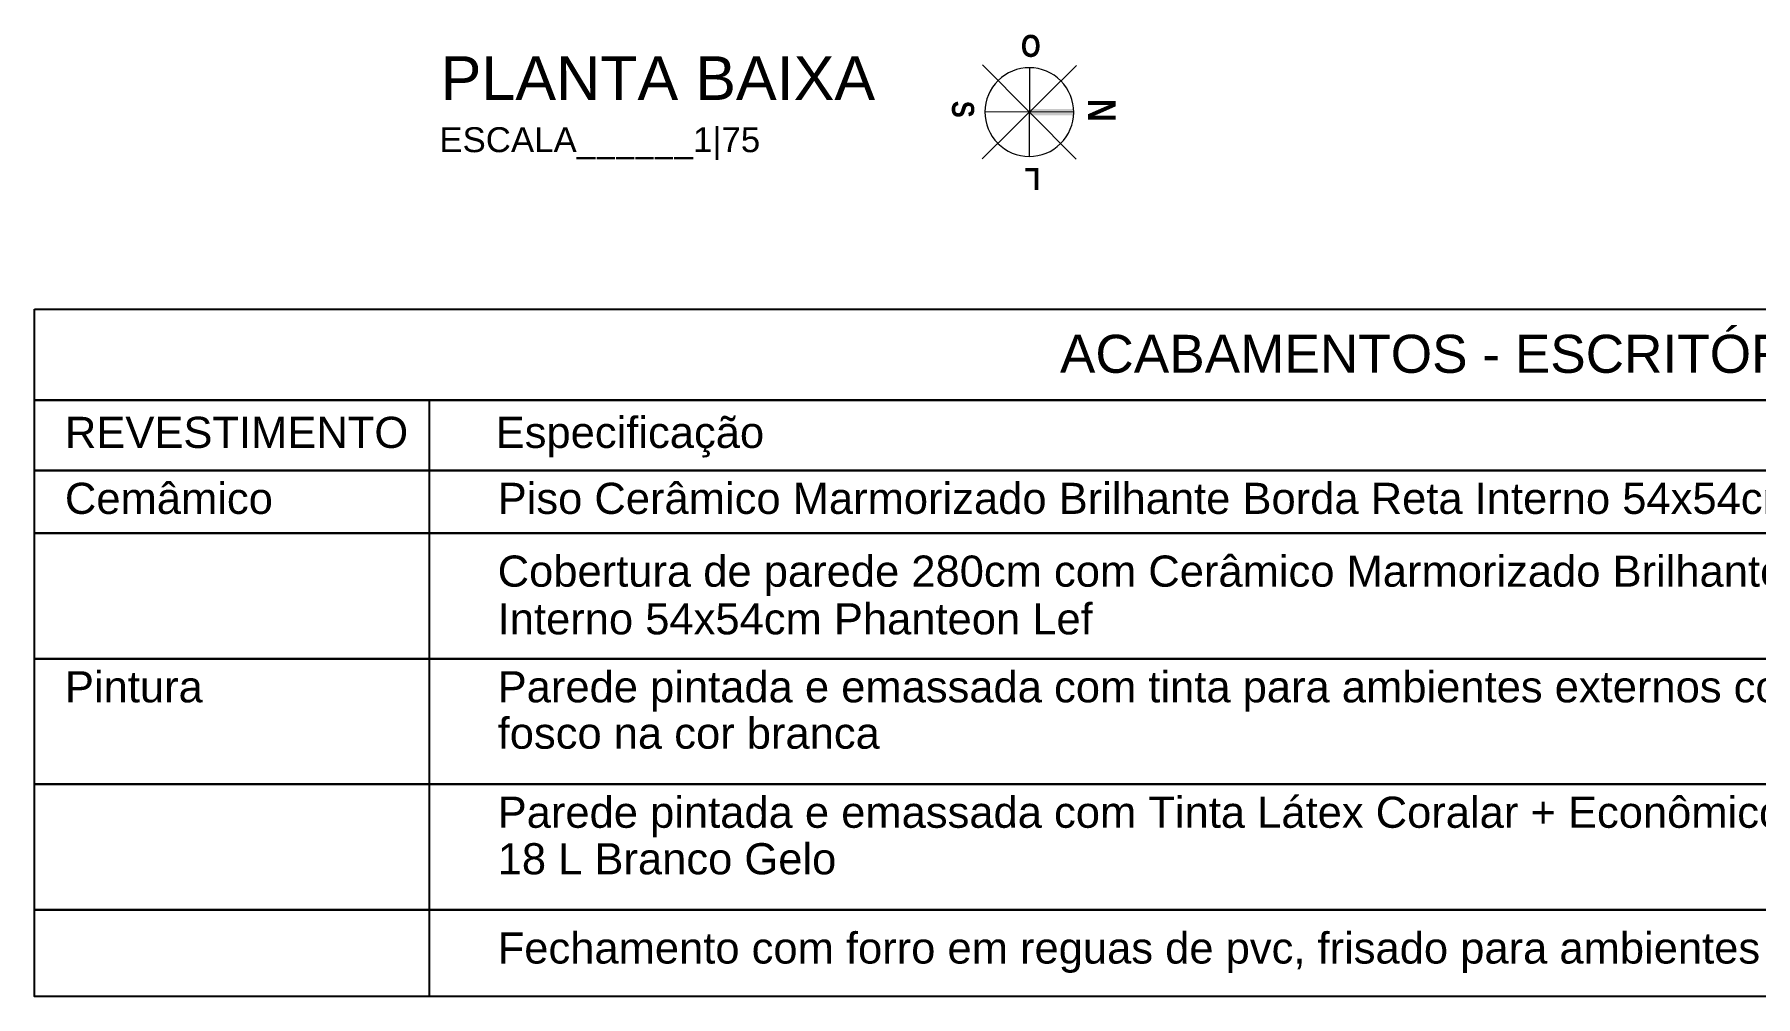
# Model space of a CAD drawing. Header units: metres. Extents: x 1186 to 11427, y -5173 to 11421.
# Drawn here: x 1221.77 to 1232.13, y 1451.24 to 1457.03 of the extents above; entities that cross this region are included whole.
import ezdxf

# ---------------------------------------------------------------- set-up
doc = ezdxf.new("R2010")
doc.units = ezdxf.units.M
doc.header["$LTSCALE"] = 8
doc.layers.add('KIRYA - LEGENDA', color=7, linetype='Continuous')
doc.layers.add('KIRYA - TEXTO', color=7, linetype='Continuous')
doc.layers.add('KIRYA - SÍMBOLO', color=7, linetype='Continuous', lineweight=5)
doc.styles.add('EA_140_1-75', font='swissl.ttf', dxfattribs={"height": 0.263})
doc.styles.add('EA_80_1-100', font='swissl.ttf', dxfattribs={"height": 0.2})
doc.styles.add('EA_80_1-75', font='swissl.ttf', dxfattribs={"height": 0.15})
doc.styles.add('TECHNIC_BOLD', font='techb___.ttf')

msp = doc.modelspace()

# ---------------------------------------------------------------- linework, layer by layer
at = {"layer": 'KIRYA - LEGENDA'}
for points in [[(1221.773, 1455.375), (1238.176, 1455.375), (1238.176, 1454.826), (1221.773, 1454.826)], [(1221.773, 1454.826), (1238.176, 1454.826), (1238.176, 1454.404), (1221.773, 1454.404)], [(1221.773, 1454.404), (1238.176, 1454.404), (1238.176, 1454.026), (1221.773, 1454.026)], [(1221.773, 1454.026), (1238.176, 1454.026), (1238.176, 1453.27), (1221.773, 1453.27)], [(1221.773, 1453.27), (1238.176, 1453.27), (1238.176, 1452.515), (1221.773, 1452.515)], [(1221.773, 1452.515), (1238.176, 1452.515), (1238.176, 1451.759), (1221.773, 1451.759)], [(1221.773, 1451.759), (1238.176, 1451.759), (1238.176, 1451.237), (1221.773, 1451.237)]]:
    msp.add_lwpolyline(points, close=True, dxfattribs=at)
msp.add_lwpolyline([(1224.146, 1454.826), (1224.146, 1451.237)], dxfattribs=at)
at = {"layer": 'KIRYA - SÍMBOLO'}
for p, q in [((1228.041, 1456.841), (1227.473, 1456.279)), ((1227.476, 1456.844), (1228.039, 1456.276)), ((1227.758, 1456.827), (1227.756, 1456.293)), ((1228.023, 1456.559), (1227.491, 1456.561))]:
    msp.add_line(p, q, dxfattribs=at)
at = {"layer": 'KIRYA - SÍMBOLO', "color": 12}
for start, end in [(89.8048, 134.7323), (44.784, 89.8054)]:
    msp.add_arc((1227.757, 1456.56), 0.267, start, end, dxfattribs=at)
at = {"layer": 'KIRYA - SÍMBOLO', "color": 32}
for start, end in [(134.7323, 179.6591), (359.66, 44.6805), (314.7323, 359.6591)]:
    msp.add_arc((1227.757, 1456.56), 0.267, start, end, dxfattribs=at)
at = {"layer": 'KIRYA - SÍMBOLO', "color": 152}
for start, end in [(179.7064, 224.6805), (224.784, 269.8054), (269.8064, 314.7323)]:
    msp.add_arc((1227.757, 1456.56), 0.267, start, end, dxfattribs=at)
at = {"layer": 'KIRYA - SÍMBOLO'}
msp.add_solid([(1227.757, 1456.579), (1228.024, 1456.578), (1227.757, 1456.541), (1228.023, 1456.54)], dxfattribs=at)

# ---------------------------------------------------------------- texts
at = {"layer": 'KIRYA - LEGENDA', "style": 'EA_80_1-100'}
for s, height, p in [('ACABAMENTOS - ESCRITÓRIO', 0.22891, (1227.941, 1454.991)), ('REVESTIMENTO', 0.18737, (1221.956, 1454.539)), ('Especificação', 0.18737, (1224.547, 1454.539)), ('Cemâmico', 0.1874, (1221.956, 1454.142)), ('Piso Cerâmico Marmorizado Brilhante Borda Reta Interno 54x54cm Phanteon Lef', 0.18737, (1224.559, 1454.142)), ('Cobertura de parede 280cm com Cerâmico Marmorizado Brilhante Borda Reta', 0.18737, (1224.559, 1453.704)), ('Interno 54x54cm Phanteon Lef', 0.18737, (1224.559, 1453.417)), ('Pintura', 0.1874, (1221.956, 1453.008)), ('Parede pintada e emassada com tinta para ambientes externos com acabamento', 0.18737, (1224.559, 1453.008)), ('fosco na cor branca', 0.18737, (1224.559, 1452.729)), ('Parede pintada e emassada com Tinta Látex Coralar + Econômico Sem Cheiro ', 0.18737, (1224.559, 1452.253)), ('18 L Branco Gelo', 0.18737, (1224.559, 1451.973)), ('Fechamento com forro em reguas de pvc, frisado para ambientes comerciais', 0.18737, (1224.559, 1451.436))]:
    msp.add_text(s, height=height, dxfattribs=at).set_placement(p)
at = {"layer": 'KIRYA - SÍMBOLO', "style": 'TECHNIC_BOLD'}
for s, rotation, p in [('O', 179.7323, (1227.825, 1457.025)), ('S', 269.7323, (1227.292, 1456.628)), ('L', 179.7323, (1227.821, 1456.224))]:
    msp.add_text(s, height=0.133, rotation=rotation, dxfattribs=at).set_placement(p)
at = {"layer": 'KIRYA - SÍMBOLO', "color": 240, "true_color": 0xed1f24, "style": 'TECHNIC_BOLD'}
msp.add_text('N', height=0.167, rotation=269.7323, dxfattribs=at).set_placement((1228.11, 1456.64))
at = {"layer": 'KIRYA - TEXTO', "attachment_point": 1}
for s, insert, char_height, width, style in [('{\\fArial|b0|i0|c0|p34;PLANTA BAIXA}', (1224.216, 1456.896), 0.263, 11.78177, 'EA_140_1-75'), ('\\pxt13;{\\fArial|b0|i0|c0|p34;ESCALA______1|75}', (1224.208, 1456.469), 0.15, 11.20847, 'EA_80_1-75')]:
    msp.add_mtext(s, dxfattribs=dict(at, insert=insert, char_height=char_height, width=width, style=style))

doc.saveas('drawing.dxf')
